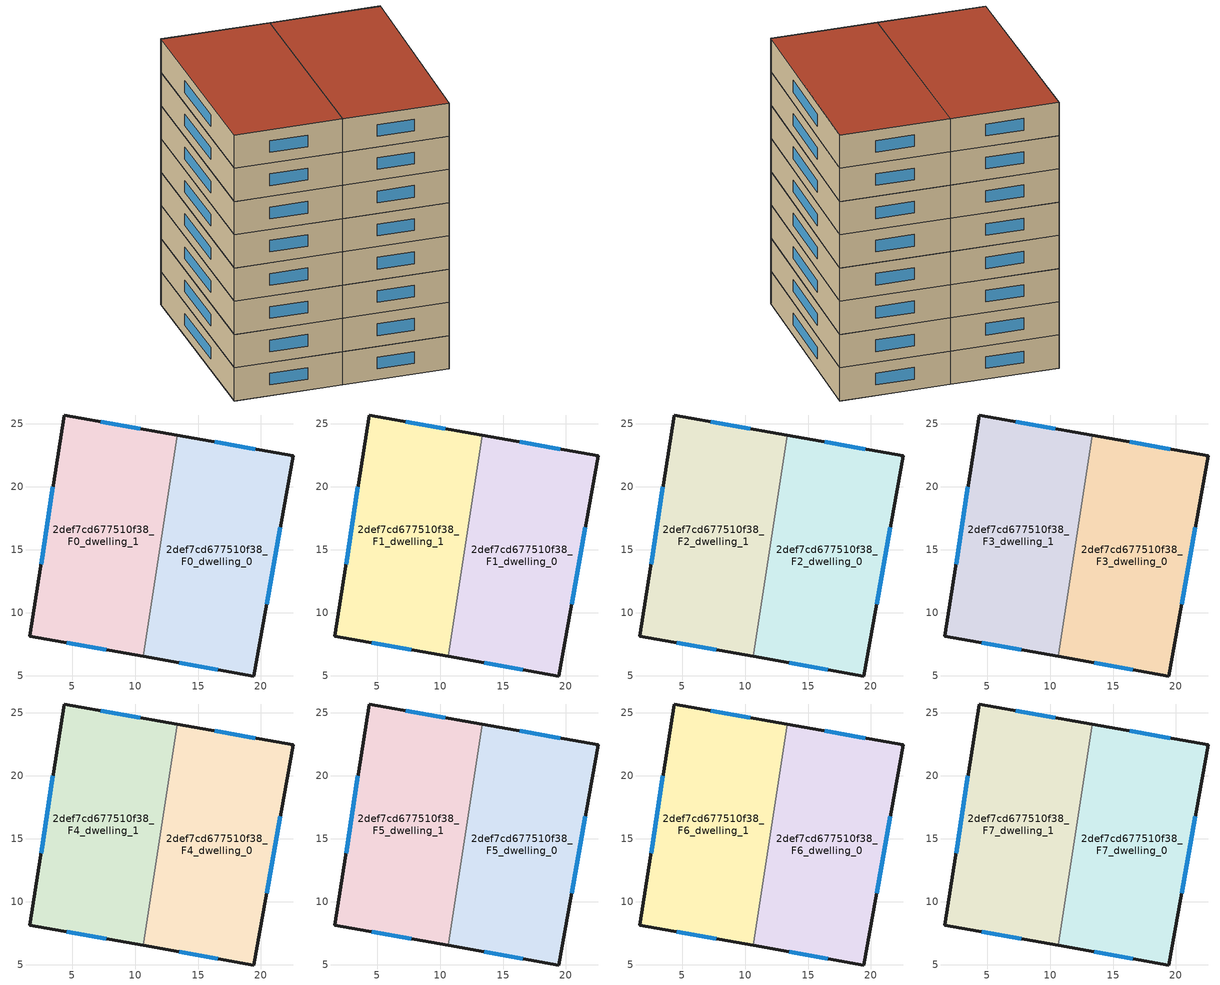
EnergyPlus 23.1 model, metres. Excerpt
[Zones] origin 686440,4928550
2def7cd677510f38_F0_dwelling_0
 floor ground (EU_floor_Construction): 19.44,4.97 22.55,22.46 13.36,24.1 10.64,6.54 z0
 wall outside (EU_wall_Construction): 13.36,24.1 22.55,22.46 19.44,4.97 10.64,6.54 z0:3
 wall to 2def7cd677510f38_F0_dwelling_1 (EU_wall_Construction): 10.64,6.54 13.36,24.1 z0:3
 window (EU_Window_Construction): 16.35,23.57 19.56,22.99 / 21.54,16.77 20.45,10.66 / 16.58,5.48 13.5,6.03 z0.98:2.02
2def7cd677510f38_F0_dwelling_1
 floor ground (EU_floor_Construction): 10.64,6.54 13.36,24.1 4.35,25.71 1.64,8.14 z0
 wall outside (EU_wall_Construction): 10.64,6.54 1.64,8.14 4.35,25.71 13.36,24.1 z0:3
 window (EU_Window_Construction): 7.71,7.06 4.57,7.62 / 2.53,13.85 3.47,20 / 7.28,25.19 10.43,24.62 z0.98:2.02
2def7cd677510f38_F1_dwelling_0
 floor to 2def7cd677510f38_F0_dwelling_0 (EU_floor_Construction): 19.44,4.97 22.55,22.46 13.36,24.1 10.64,6.54 z3
 wall outside (EU_wall_Construction): 13.36,24.1 22.55,22.46 19.44,4.97 10.64,6.54 z3:6
 wall to 2def7cd677510f38_F1_dwelling_1 (EU_wall_Construction): 10.64,6.54 13.36,24.1 z3:6
 window (EU_Window_Construction): 16.35,23.57 19.56,22.99 / 21.54,16.77 20.45,10.66 / 16.58,5.48 13.5,6.03 z3.98:5.02
2def7cd677510f38_F1_dwelling_1
 floor to 2def7cd677510f38_F0_dwelling_1 (EU_floor_Construction): 10.64,6.54 13.36,24.1 4.35,25.71 1.64,8.14 z3
 wall outside (EU_wall_Construction): 10.64,6.54 1.64,8.14 4.35,25.71 13.36,24.1 z3:6
 window (EU_Window_Construction): 7.71,7.06 4.57,7.62 / 2.53,13.85 3.47,20 / 7.28,25.19 10.43,24.62 z3.98:5.02
2def7cd677510f38_F2_dwelling_0
 floor to 2def7cd677510f38_F1_dwelling_0 (EU_floor_Construction): 19.44,4.97 22.55,22.46 13.36,24.1 10.64,6.54 z6
 wall outside (EU_wall_Construction): 13.36,24.1 22.55,22.46 19.44,4.97 10.64,6.54 z6:9
 wall to 2def7cd677510f38_F2_dwelling_1 (EU_wall_Construction): 10.64,6.54 13.36,24.1 z6:9
 window (EU_Window_Construction): 16.35,23.57 19.56,22.99 / 21.54,16.77 20.45,10.66 / 16.58,5.48 13.5,6.03 z6.98:8.02
2def7cd677510f38_F2_dwelling_1
 floor to 2def7cd677510f38_F1_dwelling_1 (EU_floor_Construction): 10.64,6.54 13.36,24.1 4.35,25.71 1.64,8.14 z6
 wall outside (EU_wall_Construction): 10.64,6.54 1.64,8.14 4.35,25.71 13.36,24.1 z6:9
 window (EU_Window_Construction): 7.71,7.06 4.57,7.62 / 2.53,13.85 3.47,20 / 7.28,25.19 10.43,24.62 z6.98:8.02
2def7cd677510f38_F3_dwelling_0
 floor to 2def7cd677510f38_F2_dwelling_0 (EU_floor_Construction): 19.44,4.97 22.55,22.46 13.36,24.1 10.64,6.54 z9
 wall outside (EU_wall_Construction): 13.36,24.1 22.55,22.46 19.44,4.97 10.64,6.54 z9:12
 wall to 2def7cd677510f38_F3_dwelling_1 (EU_wall_Construction): 10.64,6.54 13.36,24.1 z9:12
 window (EU_Window_Construction): 16.35,23.57 19.56,22.99 / 21.54,16.77 20.45,10.66 / 16.58,5.48 13.5,6.03 z9.98:11.02
2def7cd677510f38_F3_dwelling_1
 floor to 2def7cd677510f38_F2_dwelling_1 (EU_floor_Construction): 10.64,6.54 13.36,24.1 4.35,25.71 1.64,8.14 z9
 wall outside (EU_wall_Construction): 10.64,6.54 1.64,8.14 4.35,25.71 13.36,24.1 z9:12
 window (EU_Window_Construction): 7.71,7.06 4.57,7.62 / 2.53,13.85 3.47,20 / 7.28,25.19 10.43,24.62 z9.98:11.02
2def7cd677510f38_F4_dwelling_0
 floor to 2def7cd677510f38_F3_dwelling_0 (EU_floor_Construction): 19.44,4.97 22.55,22.46 13.36,24.1 10.64,6.54 z12
 wall outside (EU_wall_Construction): 13.36,24.1 22.55,22.46 19.44,4.97 10.64,6.54 z12:15
 wall to 2def7cd677510f38_F4_dwelling_1 (EU_wall_Construction): 10.64,6.54 13.36,24.1 z12:15
 window (EU_Window_Construction): 16.35,23.57 19.56,22.99 / 21.54,16.77 20.45,10.66 / 16.58,5.48 13.5,6.03 z12.98:14.02
2def7cd677510f38_F4_dwelling_1
 floor to 2def7cd677510f38_F3_dwelling_1 (EU_floor_Construction): 10.64,6.54 13.36,24.1 4.35,25.71 1.64,8.14 z12
 wall outside (EU_wall_Construction): 10.64,6.54 1.64,8.14 4.35,25.71 13.36,24.1 z12:15
 window (EU_Window_Construction): 7.71,7.06 4.57,7.62 / 2.53,13.85 3.47,20 / 7.28,25.19 10.43,24.62 z12.98:14.02
2def7cd677510f38_F5_dwelling_0
 floor to 2def7cd677510f38_F4_dwelling_0 (EU_floor_Construction): 19.44,4.97 22.55,22.46 13.36,24.1 10.64,6.54 z15
 wall outside (EU_wall_Construction): 13.36,24.1 22.55,22.46 19.44,4.97 10.64,6.54 z15:18
 wall to 2def7cd677510f38_F5_dwelling_1 (EU_wall_Construction): 10.64,6.54 13.36,24.1 z15:18
 window (EU_Window_Construction): 16.35,23.57 19.56,22.99 / 21.54,16.77 20.45,10.66 / 16.58,5.48 13.5,6.03 z15.98:17.02
2def7cd677510f38_F5_dwelling_1
 floor to 2def7cd677510f38_F4_dwelling_1 (EU_floor_Construction): 10.64,6.54 13.36,24.1 4.35,25.71 1.64,8.14 z15
 wall outside (EU_wall_Construction): 10.64,6.54 1.64,8.14 4.35,25.71 13.36,24.1 z15:18
 window (EU_Window_Construction): 7.71,7.06 4.57,7.62 / 2.53,13.85 3.47,20 / 7.28,25.19 10.43,24.62 z15.98:17.02
2def7cd677510f38_F6_dwelling_0
 floor to 2def7cd677510f38_F5_dwelling_0 (EU_floor_Construction): 19.44,4.97 22.55,22.46 13.36,24.1 10.64,6.54 z18
 wall outside (EU_wall_Construction): 13.36,24.1 22.55,22.46 19.44,4.97 10.64,6.54 z18:21
 wall to 2def7cd677510f38_F6_dwelling_1 (EU_wall_Construction): 10.64,6.54 13.36,24.1 z18:21
 window (EU_Window_Construction): 16.35,23.57 19.56,22.99 / 21.54,16.77 20.45,10.66 / 16.58,5.48 13.5,6.03 z18.98:20.02
2def7cd677510f38_F6_dwelling_1
 floor to 2def7cd677510f38_F5_dwelling_1 (EU_floor_Construction): 10.64,6.54 13.36,24.1 4.35,25.71 1.64,8.14 z18
 wall outside (EU_wall_Construction): 10.64,6.54 1.64,8.14 4.35,25.71 13.36,24.1 z18:21
 window (EU_Window_Construction): 7.71,7.06 4.57,7.62 / 2.53,13.85 3.47,20 / 7.28,25.19 10.43,24.62 z18.98:20.02
2def7cd677510f38_F7_dwelling_0
 floor to 2def7cd677510f38_F6_dwelling_0 (EU_floor_Construction): 19.44,4.97 22.55,22.46 13.36,24.1 10.64,6.54 z21
 wall outside (EU_wall_Construction): 13.36,24.1 22.55,22.46 19.44,4.97 10.64,6.54 z21:24
 wall to 2def7cd677510f38_F7_dwelling_1 (EU_wall_Construction): 10.64,6.54 13.36,24.1 z21:24
 window (EU_Window_Construction): 16.35,23.57 19.56,22.99 / 21.54,16.77 20.45,10.66 / 16.58,5.48 13.5,6.03 z21.98:23.02
 roof outside (EU_roof_Construction): 22.55,22.46 19.44,4.97 10.64,6.54 13.36,24.1 z24
2def7cd677510f38_F7_dwelling_1
 floor to 2def7cd677510f38_F6_dwelling_1 (EU_floor_Construction): 10.64,6.54 13.36,24.1 4.35,25.71 1.64,8.14 z21
 wall outside (EU_wall_Construction): 10.64,6.54 1.64,8.14 4.35,25.71 13.36,24.1 z21:24
 window (EU_Window_Construction): 7.71,7.06 4.57,7.62 / 2.53,13.85 3.47,20 / 7.28,25.19 10.43,24.62 z21.98:23.02
 roof outside (EU_roof_Construction): 13.36,24.1 10.64,6.54 1.64,8.14 4.35,25.71 z24
[Building]
EU S2 Campaign: North Axis=0; Terrain=City; Solar Distribution=FullExterior
[Site:Location]
Bologna: Latitude=44.5; Longitude=11.25; Time Zone=1; Elevation=37
[SizingPeriod:WeatherFileDays]
AnnualSizingPeriod: Begin Month=1; Begin Day of Month=1; End Month=12; End Day of Month=31; Day of Week for Start Day=Monday; Use Weather File Daylight Saving Period=No; Use Weather File Rain and Snow Indicators=No
[MATERIAL]
EU_InternalMass_Material: Roughness=MediumRough; Thickness=0.1; Conductivity=1; Density=1800; Specific Heat=900; Thermal Absorptance=0.9; Solar Absorptance=0.7; Visible Absorptance=0.7
[MATERIAL:NOMASS] Roughness=MediumRough; Thermal Absorptance=0.9; Solar Absorptance=0.7; Visible Absorptance=0.7
Name | Thermal Resistance
EU_wall_NoMass | 0.905828
EU_roof_NoMass | 0.37593
EU_floor_NoMass | 0.67114
[WINDOWMATERIAL:SIMPLEGLAZINGSYSTEM]
EU_Window_SimpleGlazing: UFactor=4.52486; Solar Heat Gain Coefficient=0.85; Visible Transmittance=0.85
[CONSTRUCTION]
EU_wall_Construction: EU_wall_NoMass
EU_roof_Construction: EU_roof_NoMass
EU_floor_Construction: EU_floor_NoMass
EU_InternalMass_Construction: EU_InternalMass_Material
EU_Window_Construction: EU_Window_SimpleGlazing
[ZONE] Type=1; Multiplier=1; Ceiling Height=autocalculate; Floor Area=autocalculate; Part of Total Floor Area=Yes
Name | Volume
2def7cd677510f38_F0_dwelling_0; 2def7cd677510f38_F1_dwelling_0; 2def7cd677510f38_F2_dwelling_0; 2def7cd677510f38_F3_dwelling_0; 2def7cd677510f38_F4_dwelling_0; 2def7cd677510f38_F5_dwelling_0; 2def7cd677510f38_F6_dwelling_0; 2def7cd677510f38_F7_dwelling_0 | 487.261
2def7cd677510f38_F0_dwelling_1 | 487.273
2def7cd677510f38_F1_dwelling_1; 2def7cd677510f38_F2_dwelling_1; 2def7cd677510f38_F3_dwelling_1; 2def7cd677510f38_F4_dwelling_1; 2def7cd677510f38_F5_dwelling_1; 2def7cd677510f38_F6_dwelling_1; 2def7cd677510f38_F7_dwelling_1 | 487.274
[INTERNALMASS] Construction=EU_InternalMass_Construction
Name | Zone or ZoneList | Surface Area
2def7cd677510f38_F0_dwelling_0_EU_InternalMass | 2def7cd677510f38_F0_dwelling_0 | 162.421
2def7cd677510f38_F0_dwelling_1_EU_InternalMass | 2def7cd677510f38_F0_dwelling_1 | 162.424
2def7cd677510f38_F1_dwelling_0_EU_InternalMass | 2def7cd677510f38_F1_dwelling_0 | 162.421
2def7cd677510f38_F1_dwelling_1_EU_InternalMass | 2def7cd677510f38_F1_dwelling_1 | 162.424
2def7cd677510f38_F2_dwelling_0_EU_InternalMass | 2def7cd677510f38_F2_dwelling_0 | 162.421
2def7cd677510f38_F2_dwelling_1_EU_InternalMass | 2def7cd677510f38_F2_dwelling_1 | 162.424
2def7cd677510f38_F3_dwelling_0_EU_InternalMass | 2def7cd677510f38_F3_dwelling_0 | 162.421
2def7cd677510f38_F3_dwelling_1_EU_InternalMass | 2def7cd677510f38_F3_dwelling_1 | 162.424
2def7cd677510f38_F4_dwelling_0_EU_InternalMass | 2def7cd677510f38_F4_dwelling_0 | 162.421
2def7cd677510f38_F4_dwelling_1_EU_InternalMass | 2def7cd677510f38_F4_dwelling_1 | 162.424
2def7cd677510f38_F5_dwelling_0_EU_InternalMass | 2def7cd677510f38_F5_dwelling_0 | 162.421
2def7cd677510f38_F5_dwelling_1_EU_InternalMass | 2def7cd677510f38_F5_dwelling_1 | 162.424
2def7cd677510f38_F6_dwelling_0_EU_InternalMass | 2def7cd677510f38_F6_dwelling_0 | 162.421
2def7cd677510f38_F6_dwelling_1_EU_InternalMass | 2def7cd677510f38_F6_dwelling_1 | 162.424
2def7cd677510f38_F7_dwelling_0_EU_InternalMass | 2def7cd677510f38_F7_dwelling_0 | 162.421
2def7cd677510f38_F7_dwelling_1_EU_InternalMass | 2def7cd677510f38_F7_dwelling_1 | 162.424
[OTHEREQUIPMENT] Fuel Type=Electricity; Design Level Calculation Method=Watts/Area; Power per Zone Floor Area=1; Fraction Latent=0; Fraction Radiant=0; Fraction Lost=0; Carbon Dioxide Generation Rate=0; EndUse Subcategory=EU_Step8_InternalGains
Name | Zone or ZoneList or Space or SpaceList | Schedule
EU_Step8_InternalGain_2def7cd677510f38_F0_dwelling_0_f000 | 2def7cd677510f38_F0_dwelling_0 | EU_Step8_GainSchedule_2def7cd677510f38_F0_dwelling_0_f000
EU_Step8_InternalGain_2def7cd677510f38_F0_dwelling_1_f000 | 2def7cd677510f38_F0_dwelling_1 | EU_Step8_GainSchedule_2def7cd677510f38_F0_dwelling_1_f000
EU_Step8_InternalGain_2def7cd677510f38_F1_dwelling_0_f000 | 2def7cd677510f38_F1_dwelling_0 | EU_Step8_GainSchedule_2def7cd677510f38_F1_dwelling_0_f000
EU_Step8_InternalGain_2def7cd677510f38_F1_dwelling_1_f000 | 2def7cd677510f38_F1_dwelling_1 | EU_Step8_GainSchedule_2def7cd677510f38_F1_dwelling_1_f000
EU_Step8_InternalGain_2def7cd677510f38_F2_dwelling_0_f000 | 2def7cd677510f38_F2_dwelling_0 | EU_Step8_GainSchedule_2def7cd677510f38_F2_dwelling_0_f000
EU_Step8_InternalGain_2def7cd677510f38_F2_dwelling_1_f000 | 2def7cd677510f38_F2_dwelling_1 | EU_Step8_GainSchedule_2def7cd677510f38_F2_dwelling_1_f000
EU_Step8_InternalGain_2def7cd677510f38_F3_dwelling_0_f000 | 2def7cd677510f38_F3_dwelling_0 | EU_Step8_GainSchedule_2def7cd677510f38_F3_dwelling_0_f000
EU_Step8_InternalGain_2def7cd677510f38_F3_dwelling_1_f000 | 2def7cd677510f38_F3_dwelling_1 | EU_Step8_GainSchedule_2def7cd677510f38_F3_dwelling_1_f000
EU_Step8_InternalGain_2def7cd677510f38_F4_dwelling_0_f000 | 2def7cd677510f38_F4_dwelling_0 | EU_Step8_GainSchedule_2def7cd677510f38_F4_dwelling_0_f000
EU_Step8_InternalGain_2def7cd677510f38_F4_dwelling_1_f000 | 2def7cd677510f38_F4_dwelling_1 | EU_Step8_GainSchedule_2def7cd677510f38_F4_dwelling_1_f000
EU_Step8_InternalGain_2def7cd677510f38_F5_dwelling_0_f000 | 2def7cd677510f38_F5_dwelling_0 | EU_Step8_GainSchedule_2def7cd677510f38_F5_dwelling_0_f000
EU_Step8_InternalGain_2def7cd677510f38_F5_dwelling_1_f000 | 2def7cd677510f38_F5_dwelling_1 | EU_Step8_GainSchedule_2def7cd677510f38_F5_dwelling_1_f000
EU_Step8_InternalGain_2def7cd677510f38_F6_dwelling_0_f000 | 2def7cd677510f38_F6_dwelling_0 | EU_Step8_GainSchedule_2def7cd677510f38_F6_dwelling_0_f000
EU_Step8_InternalGain_2def7cd677510f38_F6_dwelling_1_f000 | 2def7cd677510f38_F6_dwelling_1 | EU_Step8_GainSchedule_2def7cd677510f38_F6_dwelling_1_f000
EU_Step8_InternalGain_2def7cd677510f38_F7_dwelling_0_f000 | 2def7cd677510f38_F7_dwelling_0 | EU_Step8_GainSchedule_2def7cd677510f38_F7_dwelling_0_f000
EU_Step8_InternalGain_2def7cd677510f38_F7_dwelling_1_f000 | 2def7cd677510f38_F7_dwelling_1 | EU_Step8_GainSchedule_2def7cd677510f38_F7_dwelling_1_f000
[ZONEVENTILATION:DESIGNFLOWRATE] Schedule=EU_AlwaysOn; Design Flow Rate Calculation Method=AirChanges/Hour; Air Changes per Hour=0.73129; Ventilation Type=Natural; Fan Pressure Rise=0; Fan Total Efficiency=1; Constant Term Coefficient=1; Temperature Term Coefficient=0; Velocity Term Coefficient=0; Velocity Squared Term Coefficient=0; Minimum Indoor Temperature=-100; Maximum Indoor Temperature=100; Delta Temperature=-100; Minimum Outdoor Temperature=-100; Maximum Outdoor Temperature=100; Maximum Wind Speed=40
Name | Zone or ZoneList or Space or SpaceList
EU_ConstantAir_2def7cd677510f38_F0_dwelling_0 | 2def7cd677510f38_F0_dwelling_0
EU_ConstantAir_2def7cd677510f38_F0_dwelling_1 | 2def7cd677510f38_F0_dwelling_1
EU_ConstantAir_2def7cd677510f38_F1_dwelling_0 | 2def7cd677510f38_F1_dwelling_0
EU_ConstantAir_2def7cd677510f38_F1_dwelling_1 | 2def7cd677510f38_F1_dwelling_1
EU_ConstantAir_2def7cd677510f38_F2_dwelling_0 | 2def7cd677510f38_F2_dwelling_0
EU_ConstantAir_2def7cd677510f38_F2_dwelling_1 | 2def7cd677510f38_F2_dwelling_1
EU_ConstantAir_2def7cd677510f38_F3_dwelling_0 | 2def7cd677510f38_F3_dwelling_0
EU_ConstantAir_2def7cd677510f38_F3_dwelling_1 | 2def7cd677510f38_F3_dwelling_1
EU_ConstantAir_2def7cd677510f38_F4_dwelling_0 | 2def7cd677510f38_F4_dwelling_0
EU_ConstantAir_2def7cd677510f38_F4_dwelling_1 | 2def7cd677510f38_F4_dwelling_1
EU_ConstantAir_2def7cd677510f38_F5_dwelling_0 | 2def7cd677510f38_F5_dwelling_0
EU_ConstantAir_2def7cd677510f38_F5_dwelling_1 | 2def7cd677510f38_F5_dwelling_1
EU_ConstantAir_2def7cd677510f38_F6_dwelling_0 | 2def7cd677510f38_F6_dwelling_0
EU_ConstantAir_2def7cd677510f38_F6_dwelling_1 | 2def7cd677510f38_F6_dwelling_1
EU_ConstantAir_2def7cd677510f38_F7_dwelling_0 | 2def7cd677510f38_F7_dwelling_0
EU_ConstantAir_2def7cd677510f38_F7_dwelling_1 | 2def7cd677510f38_F7_dwelling_1
[HVACTEMPLATE:THERMOSTAT] Constant Heating Setpoint=20; Constant Cooling Setpoint=50
EU_HeatOnly_2def7cd677510f38_F0_dwelling_0; EU_HeatOnly_2def7cd677510f38_F0_dwelling_1; EU_HeatOnly_2def7cd677510f38_F1_dwelling_0; EU_HeatOnly_2def7cd677510f38_F1_dwelling_1; EU_HeatOnly_2def7cd677510f38_F2_dwelling_0; EU_HeatOnly_2def7cd677510f38_F2_dwelling_1; EU_HeatOnly_2def7cd677510f38_F3_dwelling_0; EU_HeatOnly_2def7cd677510f38_F3_dwelling_1; EU_HeatOnly_2def7cd677510f38_F4_dwelling_0; EU_HeatOnly_2def7cd677510f38_F4_dwelling_1; EU_HeatOnly_2def7cd677510f38_F5_dwelling_0; EU_HeatOnly_2def7cd677510f38_F5_dwelling_1; EU_HeatOnly_2def7cd677510f38_F6_dwelling_0; EU_HeatOnly_2def7cd677510f38_F6_dwelling_1; EU_HeatOnly_2def7cd677510f38_F7_dwelling_0; EU_HeatOnly_2def7cd677510f38_F7_dwelling_1
[HVACTEMPLATE:ZONE:IDEALLOADSAIRSYSTEM] System Availability Schedule=EU_AlwaysOn; Maximum Heating Supply Air Temperature=50; Minimum Cooling Supply Air Temperature=13; Maximum Heating Supply Air Humidity Ratio=0.0156; Minimum Cooling Supply Air Humidity Ratio=0.0077; Heating Limit=NoLimit; Cooling Limit=NoLimit; Heating Availability Schedule=EU_AlwaysOn; Cooling Availability Schedule=EU_CoolingOff; Dehumidification Control Type=ConstantSensibleHeatRatio; Cooling Sensible Heat Ratio=0.7; Dehumidification Setpoint=60; Humidification Control Type=None; Humidification Setpoint=30; Outdoor Air Method=None; Outdoor Air Flow Rate per Person=0.00944; Outdoor Air Flow Rate per Zone Floor Area=0; Outdoor Air Flow Rate per Zone=0; Demand Controlled Ventilation Type=None; Outdoor Air Economizer Type=NoEconomizer; Heat Recovery Type=None; Sensible Heat Recovery Effectiveness=0.7; Latent Heat Recovery Effectiveness=0.65
Name | Template Thermostat
2def7cd677510f38_F0_dwelling_0 | EU_HeatOnly_2def7cd677510f38_F0_dwelling_0
2def7cd677510f38_F0_dwelling_1 | EU_HeatOnly_2def7cd677510f38_F0_dwelling_1
2def7cd677510f38_F1_dwelling_0 | EU_HeatOnly_2def7cd677510f38_F1_dwelling_0
2def7cd677510f38_F1_dwelling_1 | EU_HeatOnly_2def7cd677510f38_F1_dwelling_1
2def7cd677510f38_F2_dwelling_0 | EU_HeatOnly_2def7cd677510f38_F2_dwelling_0
2def7cd677510f38_F2_dwelling_1 | EU_HeatOnly_2def7cd677510f38_F2_dwelling_1
2def7cd677510f38_F3_dwelling_0 | EU_HeatOnly_2def7cd677510f38_F3_dwelling_0
2def7cd677510f38_F3_dwelling_1 | EU_HeatOnly_2def7cd677510f38_F3_dwelling_1
2def7cd677510f38_F4_dwelling_0 | EU_HeatOnly_2def7cd677510f38_F4_dwelling_0
2def7cd677510f38_F4_dwelling_1 | EU_HeatOnly_2def7cd677510f38_F4_dwelling_1
2def7cd677510f38_F5_dwelling_0 | EU_HeatOnly_2def7cd677510f38_F5_dwelling_0
2def7cd677510f38_F5_dwelling_1 | EU_HeatOnly_2def7cd677510f38_F5_dwelling_1
2def7cd677510f38_F6_dwelling_0 | EU_HeatOnly_2def7cd677510f38_F6_dwelling_0
2def7cd677510f38_F6_dwelling_1 | EU_HeatOnly_2def7cd677510f38_F6_dwelling_1
2def7cd677510f38_F7_dwelling_0 | EU_HeatOnly_2def7cd677510f38_F7_dwelling_0
2def7cd677510f38_F7_dwelling_1 | EU_HeatOnly_2def7cd677510f38_F7_dwelling_1
[SIZING:ZONE] Zone Cooling Design Supply Air Temperature Input Method=SupplyAirTemperature; Zone Cooling Design Supply Air Temperature=13; Zone Heating Design Supply Air Temperature Input Method=SupplyAirTemperature; Zone Heating Design Supply Air Temperature=50; Zone Cooling Design Supply Air Humidity Ratio=0.008; Zone Heating Design Supply Air Humidity Ratio=0.008; Cooling Design Air Flow Method=DesignDay; Cooling Design Air Flow Rate=0; Cooling Minimum Air Flow per Zone Floor Area=0.000762; Cooling Minimum Air Flow=0; Cooling Minimum Air Flow Fraction=0.2; Heating Design Air Flow Method=DesignDay; Heating Design Air Flow Rate=0; Heating Maximum Air Flow per Zone Floor Area=0.002032; Heating Maximum Air Flow=0.141576; Heating Maximum Air Flow Fraction=0.3; Account for Dedicated Outdoor Air System=No; Dedicated Outdoor Air System Control Strategy=NeutralSupplyAir; Dedicated Outdoor Air Low Setpoint Temperature for Design=autosize; Dedicated Outdoor Air High Setpoint Temperature for Design=autosize; Zone Load Sizing Method=Sensible Load Only No Latent Load; Zone Latent Cooling Design Supply Air Humidity Ratio Input Method=HumidityRatioDifference; Zone Cooling Design Supply Air Humidity Ratio Difference=0.005; Zone Latent Heating Design Supply Air Humidity Ratio Input Method=HumidityRatioDifference; Zone Humidification Design Supply Air Humidity Ratio Difference=0.005
2def7cd677510f38_F0_dwelling_0; 2def7cd677510f38_F0_dwelling_1; 2def7cd677510f38_F1_dwelling_0; 2def7cd677510f38_F1_dwelling_1; 2def7cd677510f38_F2_dwelling_0; 2def7cd677510f38_F2_dwelling_1; 2def7cd677510f38_F3_dwelling_0; 2def7cd677510f38_F3_dwelling_1; 2def7cd677510f38_F4_dwelling_0; 2def7cd677510f38_F4_dwelling_1; 2def7cd677510f38_F5_dwelling_0; 2def7cd677510f38_F5_dwelling_1; 2def7cd677510f38_F6_dwelling_0; 2def7cd677510f38_F6_dwelling_1; 2def7cd677510f38_F7_dwelling_0; 2def7cd677510f38_F7_dwelling_1
[SCHEDULE:CONSTANT]
Name | Hourly Value
EU_AlwaysOn | 1
EU_CoolingOff | 0
[SCHEDULE:FILE] Column Number=1; Rows to Skip at Top=0; Number of Hours of Data=8760; Column Separator=Comma; Interpolate to Timestep=No; Minutes per Item=60; Adjust Schedule for Daylight Savings=Yes
Name | File
EU_Step8_GainSchedule_2def7cd677510f38_F0_dwelling_0_f000 | ../../schedules/2def7cd677510f38/2def7cd677510f38_F0_dwelling_0_f000_gain.csv
EU_Step8_GainSchedule_2def7cd677510f38_F0_dwelling_1_f000 | ../../schedules/2def7cd677510f38/2def7cd677510f38_F0_dwelling_1_f000_gain.csv
EU_Step8_GainSchedule_2def7cd677510f38_F1_dwelling_0_f000 | ../../schedules/2def7cd677510f38/2def7cd677510f38_F1_dwelling_0_f000_gain.csv
EU_Step8_GainSchedule_2def7cd677510f38_F1_dwelling_1_f000 | ../../schedules/2def7cd677510f38/2def7cd677510f38_F1_dwelling_1_f000_gain.csv
EU_Step8_GainSchedule_2def7cd677510f38_F2_dwelling_0_f000 | ../../schedules/2def7cd677510f38/2def7cd677510f38_F2_dwelling_0_f000_gain.csv
EU_Step8_GainSchedule_2def7cd677510f38_F2_dwelling_1_f000 | ../../schedules/2def7cd677510f38/2def7cd677510f38_F2_dwelling_1_f000_gain.csv
EU_Step8_GainSchedule_2def7cd677510f38_F3_dwelling_0_f000 | ../../schedules/2def7cd677510f38/2def7cd677510f38_F3_dwelling_0_f000_gain.csv
EU_Step8_GainSchedule_2def7cd677510f38_F3_dwelling_1_f000 | ../../schedules/2def7cd677510f38/2def7cd677510f38_F3_dwelling_1_f000_gain.csv
EU_Step8_GainSchedule_2def7cd677510f38_F4_dwelling_0_f000 | ../../schedules/2def7cd677510f38/2def7cd677510f38_F4_dwelling_0_f000_gain.csv
EU_Step8_GainSchedule_2def7cd677510f38_F4_dwelling_1_f000 | ../../schedules/2def7cd677510f38/2def7cd677510f38_F4_dwelling_1_f000_gain.csv
EU_Step8_GainSchedule_2def7cd677510f38_F5_dwelling_0_f000 | ../../schedules/2def7cd677510f38/2def7cd677510f38_F5_dwelling_0_f000_gain.csv
EU_Step8_GainSchedule_2def7cd677510f38_F5_dwelling_1_f000 | ../../schedules/2def7cd677510f38/2def7cd677510f38_F5_dwelling_1_f000_gain.csv
EU_Step8_GainSchedule_2def7cd677510f38_F6_dwelling_0_f000 | ../../schedules/2def7cd677510f38/2def7cd677510f38_F6_dwelling_0_f000_gain.csv
EU_Step8_GainSchedule_2def7cd677510f38_F6_dwelling_1_f000 | ../../schedules/2def7cd677510f38/2def7cd677510f38_F6_dwelling_1_f000_gain.csv
EU_Step8_GainSchedule_2def7cd677510f38_F7_dwelling_0_f000 | ../../schedules/2def7cd677510f38/2def7cd677510f38_F7_dwelling_0_f000_gain.csv
EU_Step8_GainSchedule_2def7cd677510f38_F7_dwelling_1_f000 | ../../schedules/2def7cd677510f38/2def7cd677510f38_F7_dwelling_1_f000_gain.csv
